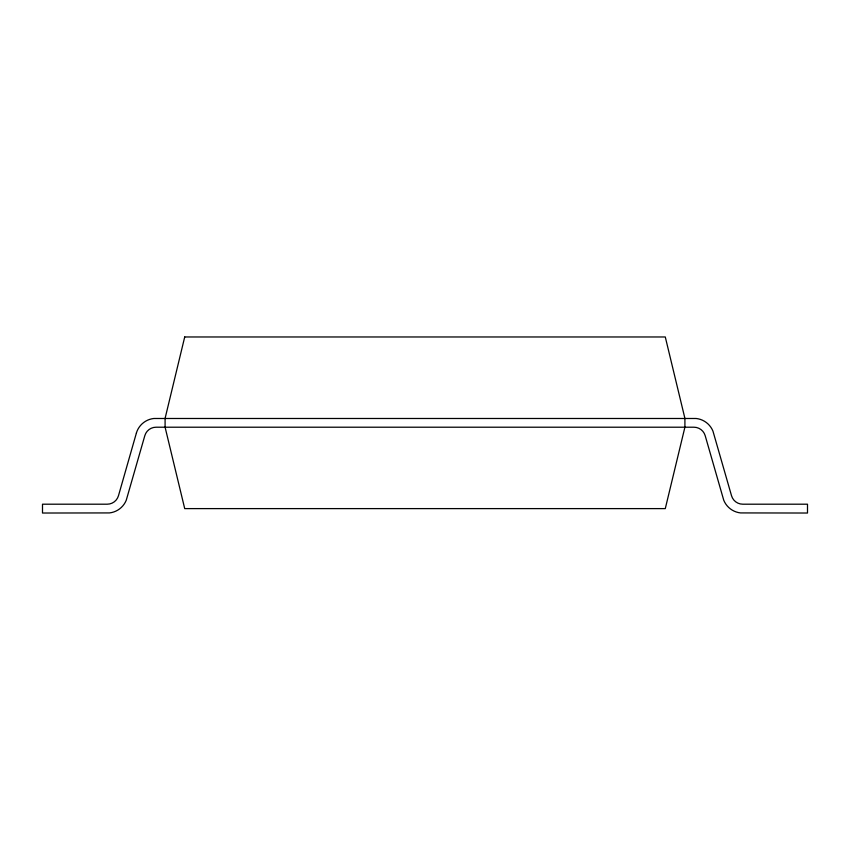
<?xml version="1.0" encoding="UTF-8"?>
<svg xmlns="http://www.w3.org/2000/svg" width="850" height="850" viewBox="0 0 850 850"><rect width="100%" height="100%" fill="white"/><g stroke="black" fill="none" stroke-linecap="round" stroke-linejoin="round"><path stroke-width="1.27" d="M184.716 336.972L165.091 418.381L165.091 427.21L184.716 508.608L665.284 508.608L684.909 427.21L684.909 418.381L665.284 336.972L184.716 336.972M136.393 433.043L118.479 495.709A11.698 11.698 0 0 1 107.228 504.199L42.5 504.199L42.5 513.028L109.438 512.922A20.538 20.538 0 0 0 126.257 500.225L144.808 435.689A11.698 11.698 0 0 1 156.06 427.21L693.94 427.21A11.698 11.698 0 0 1 705.192 435.689L723.743 500.225A20.538 20.538 0 0 0 740.562 512.922L807.5 513.028L807.5 504.199L742.773 504.199A11.698 11.698 0 0 1 731.521 495.709L712.969 431.173A20.538 20.538 0 0 0 696.15 418.487L153.85 418.487A20.538 20.538 0 0 0 137.031 431.173L136.393 433.043"/></g></svg>
